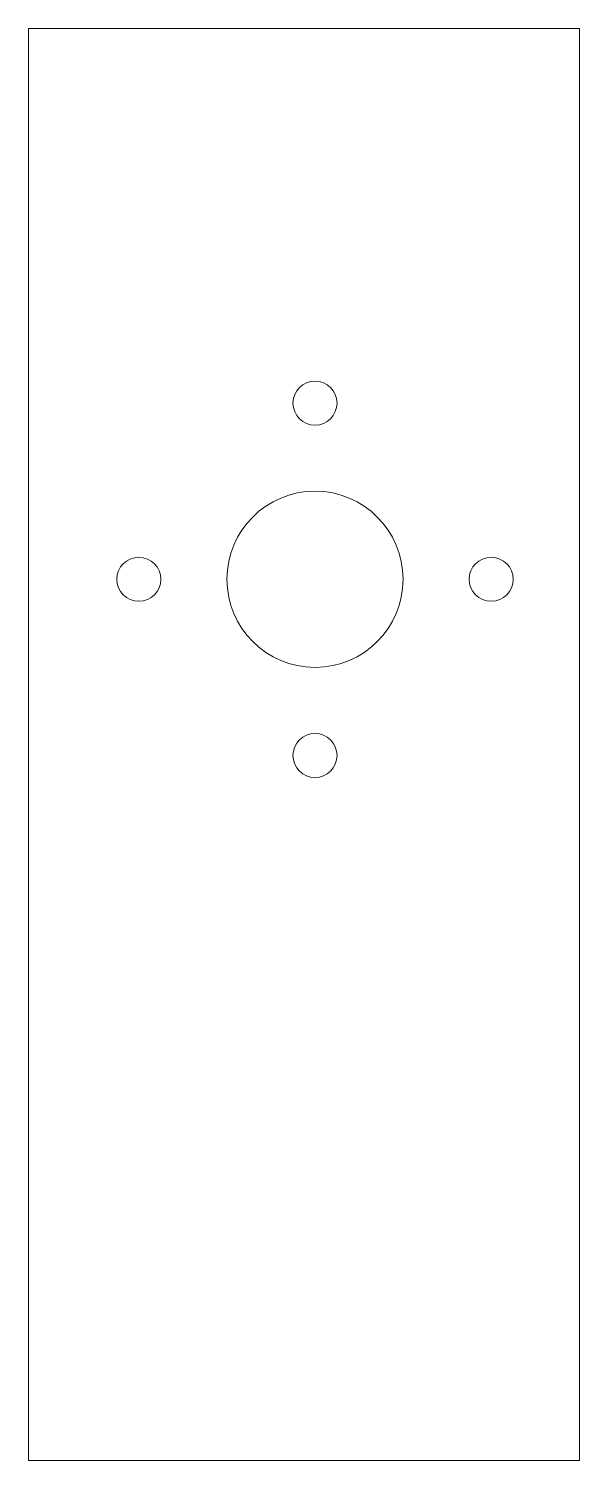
# Model space of a CAD drawing. Header units: millimetres. Extents: x -50.4 to -25.4, y -115.7 to -50.7.
import ezdxf

# ---------------------------------------------------------------- set-up
doc = ezdxf.new("R2010")
doc.units = ezdxf.units.MM

msp = doc.modelspace()

# ---------------------------------------------------------------- linework, layer by layer
at = {"color": 7, "linetype": 'Continuous', "lineweight": 15}
for p, q in [((-50.365, -115.671), (-50.365, -50.671)), ((-50.365, -50.671), (-25.365, -50.671)), ((-25.365, -50.671), (-25.365, -115.671)), ((-25.365, -115.671), (-50.365, -115.671))]:
    msp.add_line(p, q, dxfattribs=at)
for centre, radius in [((-37.365, -67.671), 1), ((-37.365, -75.671), 4), ((-45.365, -75.671), 1), ((-29.365, -75.671), 1), ((-37.365, -83.671), 1)]:
    msp.add_circle(centre, radius, dxfattribs=at)

doc.saveas('drawing.dxf')
